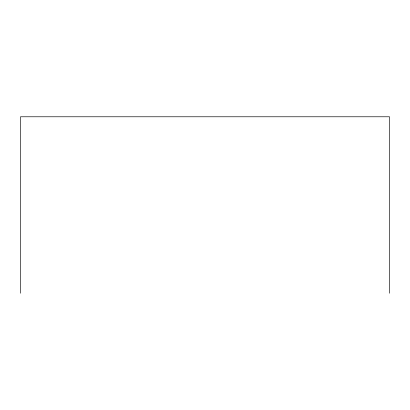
<?xml version="1.0" encoding="UTF-8"?>
<svg xmlns="http://www.w3.org/2000/svg" width="410" height="410" viewBox="0 0 410 410"><rect width="100%" height="100%" fill="white"/><g stroke="black" fill="none" stroke-linecap="round" stroke-linejoin="round"><path stroke-width="0.61" d="M389.5 293.222L389.5 116.778L20.5 116.778L20.5 293.222"/></g></svg>
